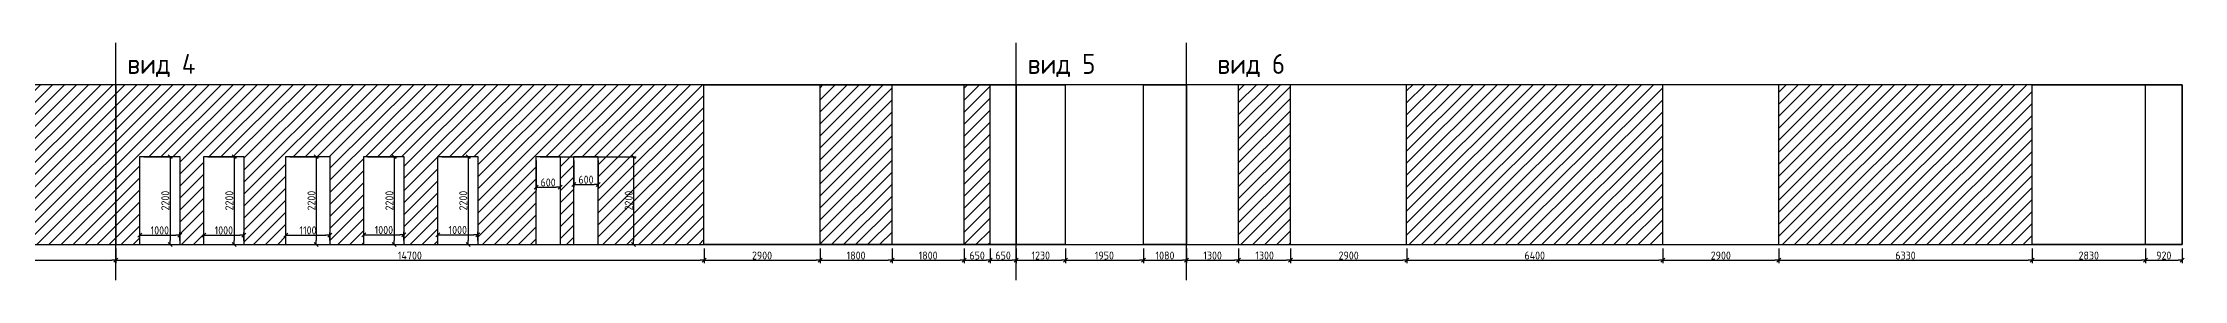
# Model space of a CAD drawing. Header units: millimetres. Extents: x -24360 to 609566, y -391049 to 148426.
# Drawn here: x 274319 to 327832, y -195480 to -189530 of the extents above; entities that cross this region are included whole.
import ezdxf

# ---------------------------------------------------------------- set-up
doc = ezdxf.new("R2010")
doc.units = ezdxf.units.MM
doc.layers.get('Defpoints').update_dxf_attribs({"color": 140})
for name, color, linetype, lineweight in [('осново', 7, 'Continuous', 30), ('Уголки', 1, 'Continuous', 30), ('Штриховка', 7, 'Continuous', 30)]:
    doc.layers.add(name, color=color, linetype=linetype, lineweight=lineweight)
doc.styles.add('СПДС', font='isocpeur.ttf', dxfattribs={"width": 0.9})
doc.dimstyles.new('Размера А3', dxfattribs={"dimtxt": 200, "dimasz": 100, "dimexe": 70, "dimexo": 100, "dimgap": 20, "dimtad": 1, "dimdec": 0, "dimrnd": 10, "dimzin": 0, "dimdsep": 46, "dimtxsty": 'СПДС', "dimblk": 'ARROWHEAD_6', "dimcen": 1, "dimclrd": 256, "dimclre": 256, "dimclrt": 256, "dimazin": 0, "dimtfac": 1, "dimtdec": 0, "dimtmove": 2, "dimatfit": 3, "dimfxl": 1, "dimtolj": 1, "dimtzin": 0, "dimarcsym": 0})

# ---------------------------------------------------------------- blocks, each defined once
blk = doc.blocks.new('ARROWHEAD_6')
at = {"color": 0, "linetype": 'Continuous'}
for p, q in [((0, 0), (-1, 0)), ((-0.5, -0.5), (0.5, 0.5))]:
    blk.add_line(p, q, dxfattribs=at)
blk = doc.blocks.new('*D700')
at = {"lineweight": -2, "transparency": 16777216}
for p, q in [((268342, -194684), (268342, -195050)), ((276142, -194684), (276142, -195050)), ((268442, -194980), (276042, -194980))]:
    blk.add_line(p, q, dxfattribs=at)
at = {"layer": 'Defpoints', "color": 0, "lineweight": 15, "transparency": 16777216}
for p in [(268342, -194584), (276142, -194584), (276142, -194980)]:
    blk.add_point(p, dxfattribs=at)
at = {"lineweight": -2, "transparency": 16777216, "xscale": 100, "yscale": 100, "zscale": 100, "rotation": 180}
blk.add_blockref('ARROWHEAD_6', (268342, -194980), dxfattribs=at)
at = {"lineweight": -2, "transparency": 16777216, "xscale": 100, "yscale": 100, "zscale": 100}
blk.add_blockref('ARROWHEAD_6', (276142, -194980), dxfattribs=at)
at = {"transparency": 16777216, "insert": (272242, -194860), "char_height": 200, "attachment_point": 5, "style": 'СПДС'}
blk.add_mtext('\\A1;7800', dxfattribs=at)
blk = doc.blocks.new('*D701')
at = {"lineweight": -2, "transparency": 16777216}
for p, q in [((276142, -194684), (276142, -195050)), ((290842, -194684), (290842, -195050)), ((276242, -194980), (290742, -194980))]:
    blk.add_line(p, q, dxfattribs=at)
at = {"layer": 'Defpoints', "color": 0, "lineweight": 15, "transparency": 16777216}
for p in [(276142, -194584), (290842, -194584), (290842, -194980)]:
    blk.add_point(p, dxfattribs=at)
at = {"lineweight": -2, "transparency": 16777216, "xscale": 100, "yscale": 100, "zscale": 100, "rotation": 180}
blk.add_blockref('ARROWHEAD_6', (276142, -194980), dxfattribs=at)
at = {"lineweight": -2, "transparency": 16777216, "xscale": 100, "yscale": 100, "zscale": 100}
blk.add_blockref('ARROWHEAD_6', (290842, -194980), dxfattribs=at)
at = {"transparency": 16777216, "insert": (283492, -194860), "char_height": 200, "attachment_point": 5, "style": 'СПДС'}
blk.add_mtext('\\A1;14700', dxfattribs=at)
blk = doc.blocks.new('*D702')
at = {"lineweight": -2, "transparency": 16777216}
for p, q in [((276842, -192384), (277570, -192384)), ((277500, -192484), (277500, -194484)), ((276842, -194584), (277570, -194584))]:
    blk.add_line(p, q, dxfattribs=at)
at = {"layer": 'Defpoints', "color": 0, "lineweight": 15, "transparency": 16777216}
for p in [(276742, -192384), (276742, -194584), (277500, -194584)]:
    blk.add_point(p, dxfattribs=at)
at = {"lineweight": -2, "transparency": 16777216, "xscale": 100, "yscale": 100, "zscale": 100}
for p, rotation in [((277500, -192384), 90), ((277500, -194584), 270)]:
    blk.add_blockref('ARROWHEAD_6', p, dxfattribs=dict(at, rotation=rotation))
at = {"transparency": 16777216, "insert": (277380, -193484), "char_height": 200, "attachment_point": 5, "rotation": 90, "style": 'СПДС'}
blk.add_mtext('\\A1;2200', dxfattribs=at)
blk = doc.blocks.new('*D703')
at = {"lineweight": -2, "transparency": 16777216}
for p, q in [((276742, -194484), (276742, -194280)), ((276842, -194350), (277642, -194350)), ((277742, -194484), (277742, -194280))]:
    blk.add_line(p, q, dxfattribs=at)
at = {"layer": 'Defpoints', "color": 0, "lineweight": 15, "transparency": 16777216}
for p in [(276742, -194584), (277742, -194350), (277742, -194584)]:
    blk.add_point(p, dxfattribs=at)
at = {"lineweight": -2, "transparency": 16777216, "xscale": 100, "yscale": 100, "zscale": 100, "rotation": 180}
blk.add_blockref('ARROWHEAD_6', (276742, -194350), dxfattribs=at)
at = {"lineweight": -2, "transparency": 16777216, "xscale": 100, "yscale": 100, "zscale": 100}
blk.add_blockref('ARROWHEAD_6', (277742, -194350), dxfattribs=at)
at = {"transparency": 16777216, "insert": (277242, -194230), "char_height": 200, "attachment_point": 5, "style": 'СПДС'}
blk.add_mtext('\\A1;1000', dxfattribs=at)
blk = doc.blocks.new('*D704')
at = {"lineweight": -2, "transparency": 16777216}
for p, q in [((278442, -192384), (279170, -192384)), ((279100, -192484), (279100, -194484)), ((278442, -194584), (279170, -194584))]:
    blk.add_line(p, q, dxfattribs=at)
at = {"layer": 'Defpoints', "color": 0, "lineweight": 15, "transparency": 16777216}
for p in [(278342, -192384), (278342, -194584), (279100, -194584)]:
    blk.add_point(p, dxfattribs=at)
at = {"lineweight": -2, "transparency": 16777216, "xscale": 100, "yscale": 100, "zscale": 100}
for p, rotation in [((279100, -192384), 90), ((279100, -194584), 270)]:
    blk.add_blockref('ARROWHEAD_6', p, dxfattribs=dict(at, rotation=rotation))
at = {"transparency": 16777216, "insert": (278980, -193484), "char_height": 200, "attachment_point": 5, "rotation": 90, "style": 'СПДС'}
blk.add_mtext('\\A1;2200', dxfattribs=at)
blk = doc.blocks.new('*D705')
at = {"lineweight": -2, "transparency": 16777216}
for p, q in [((278342, -194484), (278342, -194280)), ((278442, -194350), (279242, -194350)), ((279342, -194484), (279342, -194280))]:
    blk.add_line(p, q, dxfattribs=at)
at = {"layer": 'Defpoints', "color": 0, "lineweight": 15, "transparency": 16777216}
for p in [(278342, -194584), (279342, -194350), (279342, -194584)]:
    blk.add_point(p, dxfattribs=at)
at = {"lineweight": -2, "transparency": 16777216, "xscale": 100, "yscale": 100, "zscale": 100, "rotation": 180}
blk.add_blockref('ARROWHEAD_6', (278342, -194350), dxfattribs=at)
at = {"lineweight": -2, "transparency": 16777216, "xscale": 100, "yscale": 100, "zscale": 100}
blk.add_blockref('ARROWHEAD_6', (279342, -194350), dxfattribs=at)
at = {"transparency": 16777216, "insert": (278842, -194230), "char_height": 200, "attachment_point": 5, "style": 'СПДС'}
blk.add_mtext('\\A1;1000', dxfattribs=at)
blk = doc.blocks.new('*D706')
at = {"lineweight": -2, "transparency": 16777216}
for p, q in [((280395, -194484), (280395, -194280)), ((280495, -194350), (281395, -194350)), ((281495, -194484), (281495, -194280))]:
    blk.add_line(p, q, dxfattribs=at)
at = {"layer": 'Defpoints', "color": 0, "lineweight": 15, "transparency": 16777216}
for p in [(280395, -194584), (281495, -194350), (281495, -194584)]:
    blk.add_point(p, dxfattribs=at)
at = {"lineweight": -2, "transparency": 16777216, "xscale": 100, "yscale": 100, "zscale": 100, "rotation": 180}
blk.add_blockref('ARROWHEAD_6', (280395, -194350), dxfattribs=at)
at = {"lineweight": -2, "transparency": 16777216, "xscale": 100, "yscale": 100, "zscale": 100}
blk.add_blockref('ARROWHEAD_6', (281495, -194350), dxfattribs=at)
at = {"transparency": 16777216, "insert": (280945, -194230), "char_height": 200, "attachment_point": 5, "style": 'СПДС'}
blk.add_mtext('\\A1;1100', dxfattribs=at)
blk = doc.blocks.new('*D707')
at = {"lineweight": -2, "transparency": 16777216}
for p, q in [((280495, -192384), (281223, -192384)), ((281153, -192484), (281153, -194484)), ((280495, -194584), (281223, -194584))]:
    blk.add_line(p, q, dxfattribs=at)
at = {"layer": 'Defpoints', "color": 0, "lineweight": 15, "transparency": 16777216}
for p in [(280395, -192384), (280395, -194584), (281153, -194584)]:
    blk.add_point(p, dxfattribs=at)
at = {"lineweight": -2, "transparency": 16777216, "xscale": 100, "yscale": 100, "zscale": 100}
for p, rotation in [((281153, -192384), 90), ((281153, -194584), 270)]:
    blk.add_blockref('ARROWHEAD_6', p, dxfattribs=dict(at, rotation=rotation))
at = {"transparency": 16777216, "insert": (281033, -193484), "char_height": 200, "attachment_point": 5, "rotation": 90, "style": 'СПДС'}
blk.add_mtext('\\A1;2200', dxfattribs=at)
blk = doc.blocks.new('*D708')
at = {"lineweight": -2, "transparency": 16777216}
for p, q in [((282442, -192384), (283170, -192384)), ((283100, -192484), (283100, -194484)), ((282442, -194584), (283170, -194584))]:
    blk.add_line(p, q, dxfattribs=at)
at = {"layer": 'Defpoints', "color": 0, "lineweight": 15, "transparency": 16777216}
for p in [(282342, -192384), (282342, -194584), (283100, -194584)]:
    blk.add_point(p, dxfattribs=at)
at = {"lineweight": -2, "transparency": 16777216, "xscale": 100, "yscale": 100, "zscale": 100}
for p, rotation in [((283100, -192384), 90), ((283100, -194584), 270)]:
    blk.add_blockref('ARROWHEAD_6', p, dxfattribs=dict(at, rotation=rotation))
at = {"transparency": 16777216, "insert": (282980, -193484), "char_height": 200, "attachment_point": 5, "rotation": 90, "style": 'СПДС'}
blk.add_mtext('\\A1;2200', dxfattribs=at)
blk = doc.blocks.new('*D709')
at = {"lineweight": -2, "transparency": 16777216}
for p, q in [((284288, -192384), (285017, -192384)), ((284947, -192484), (284947, -194484)), ((284288, -194584), (285017, -194584))]:
    blk.add_line(p, q, dxfattribs=at)
at = {"layer": 'Defpoints', "color": 0, "lineweight": 15, "transparency": 16777216}
for p in [(284188, -192384), (284188, -194584), (284947, -194584)]:
    blk.add_point(p, dxfattribs=at)
at = {"lineweight": -2, "transparency": 16777216, "xscale": 100, "yscale": 100, "zscale": 100}
for p, rotation in [((284947, -192384), 90), ((284947, -194584), 270)]:
    blk.add_blockref('ARROWHEAD_6', p, dxfattribs=dict(at, rotation=rotation))
at = {"transparency": 16777216, "insert": (284827, -193484), "char_height": 200, "attachment_point": 5, "rotation": 90, "style": 'СПДС'}
blk.add_mtext('\\A1;2200', dxfattribs=at)
blk = doc.blocks.new('*D710')
at = {"lineweight": -2, "transparency": 16777216}
for p, q in [((286746, -192384), (289150, -192384)), ((289080, -192484), (289080, -194484)), ((286746, -194584), (289150, -194584))]:
    blk.add_line(p, q, dxfattribs=at)
at = {"layer": 'Defpoints', "color": 0, "lineweight": 15, "transparency": 16777216}
for p in [(286646, -192384), (286646, -194584), (289080, -194584)]:
    blk.add_point(p, dxfattribs=at)
at = {"lineweight": -2, "transparency": 16777216, "xscale": 100, "yscale": 100, "zscale": 100}
for p, rotation in [((289080, -192384), 90), ((289080, -194584), 270)]:
    blk.add_blockref('ARROWHEAD_6', p, dxfattribs=dict(at, rotation=rotation))
at = {"transparency": 16777216, "insert": (288960, -193484), "char_height": 200, "attachment_point": 5, "rotation": 90, "style": 'СПДС'}
blk.add_mtext('\\A1;2200', dxfattribs=at)
blk = doc.blocks.new('*D711')
at = {"lineweight": -2, "transparency": 16777216}
for p, q in [((282342, -194484), (282342, -194270)), ((282442, -194340), (283242, -194340)), ((283342, -194484), (283342, -194270))]:
    blk.add_line(p, q, dxfattribs=at)
at = {"layer": 'Defpoints', "color": 0, "lineweight": 15, "transparency": 16777216}
for p in [(282342, -194584), (283342, -194340), (283342, -194584)]:
    blk.add_point(p, dxfattribs=at)
at = {"lineweight": -2, "transparency": 16777216, "xscale": 100, "yscale": 100, "zscale": 100, "rotation": 180}
blk.add_blockref('ARROWHEAD_6', (282342, -194340), dxfattribs=at)
at = {"lineweight": -2, "transparency": 16777216, "xscale": 100, "yscale": 100, "zscale": 100}
blk.add_blockref('ARROWHEAD_6', (283342, -194340), dxfattribs=at)
at = {"transparency": 16777216, "insert": (282842, -194220), "char_height": 200, "attachment_point": 5, "style": 'СПДС'}
blk.add_mtext('\\A1;1000', dxfattribs=at)
blk = doc.blocks.new('*D712')
at = {"lineweight": -2, "transparency": 16777216}
for p, q in [((286646, -192484), (286646, -193220)), ((287246, -192484), (287246, -193220)), ((286746, -193150), (287146, -193150))]:
    blk.add_line(p, q, dxfattribs=at)
at = {"layer": 'Defpoints', "color": 0, "lineweight": 15, "transparency": 16777216}
for p in [(286646, -192384), (287246, -192384), (287246, -193150)]:
    blk.add_point(p, dxfattribs=at)
at = {"lineweight": -2, "transparency": 16777216, "xscale": 100, "yscale": 100, "zscale": 100, "rotation": 180}
blk.add_blockref('ARROWHEAD_6', (286646, -193150), dxfattribs=at)
at = {"lineweight": -2, "transparency": 16777216, "xscale": 100, "yscale": 100, "zscale": 100}
blk.add_blockref('ARROWHEAD_6', (287246, -193150), dxfattribs=at)
at = {"transparency": 16777216, "insert": (286946, -193030), "char_height": 200, "attachment_point": 5, "style": 'СПДС'}
blk.add_mtext('\\A1;600', dxfattribs=at)
blk = doc.blocks.new('*D713')
at = {"lineweight": -2, "transparency": 16777216}
for p, q in [((287593, -192484), (287593, -193150)), ((288193, -192484), (288193, -193150)), ((287693, -193080), (288093, -193080))]:
    blk.add_line(p, q, dxfattribs=at)
at = {"layer": 'Defpoints', "color": 0, "lineweight": 15, "transparency": 16777216}
for p in [(287593, -192384), (288193, -192384), (288193, -193080)]:
    blk.add_point(p, dxfattribs=at)
at = {"lineweight": -2, "transparency": 16777216, "xscale": 100, "yscale": 100, "zscale": 100, "rotation": 180}
blk.add_blockref('ARROWHEAD_6', (287593, -193080), dxfattribs=at)
at = {"lineweight": -2, "transparency": 16777216, "xscale": 100, "yscale": 100, "zscale": 100}
blk.add_blockref('ARROWHEAD_6', (288193, -193080), dxfattribs=at)
at = {"transparency": 16777216, "insert": (287893, -192960), "char_height": 200, "attachment_point": 5, "style": 'СПДС'}
blk.add_mtext('\\A1;600', dxfattribs=at)
blk = doc.blocks.new('*D714')
at = {"lineweight": -2, "transparency": 16777216}
for p, q in [((284188, -194484), (284188, -194270)), ((284288, -194340), (285088, -194340)), ((285188, -194484), (285188, -194270))]:
    blk.add_line(p, q, dxfattribs=at)
at = {"layer": 'Defpoints', "color": 0, "lineweight": 15, "transparency": 16777216}
for p in [(284188, -194584), (285188, -194340), (285188, -194584)]:
    blk.add_point(p, dxfattribs=at)
at = {"lineweight": -2, "transparency": 16777216, "xscale": 100, "yscale": 100, "zscale": 100, "rotation": 180}
blk.add_blockref('ARROWHEAD_6', (284188, -194340), dxfattribs=at)
at = {"lineweight": -2, "transparency": 16777216, "xscale": 100, "yscale": 100, "zscale": 100}
blk.add_blockref('ARROWHEAD_6', (285188, -194340), dxfattribs=at)
at = {"transparency": 16777216, "insert": (284688, -194220), "char_height": 200, "attachment_point": 5, "style": 'СПДС'}
blk.add_mtext('\\A1;1000', dxfattribs=at)
blk = doc.blocks.new('*D715')
at = {"lineweight": -2, "transparency": 16777216}
for p, q in [((290842, -194684), (290842, -195050)), ((293742, -194684), (293742, -195050)), ((290942, -194980), (293642, -194980))]:
    blk.add_line(p, q, dxfattribs=at)
at = {"layer": 'Defpoints', "color": 0, "lineweight": 15, "transparency": 16777216}
for p in [(290842, -194584), (293742, -194584), (293742, -194980)]:
    blk.add_point(p, dxfattribs=at)
at = {"lineweight": -2, "transparency": 16777216, "xscale": 100, "yscale": 100, "zscale": 100, "rotation": 180}
blk.add_blockref('ARROWHEAD_6', (290842, -194980), dxfattribs=at)
at = {"lineweight": -2, "transparency": 16777216, "xscale": 100, "yscale": 100, "zscale": 100}
blk.add_blockref('ARROWHEAD_6', (293742, -194980), dxfattribs=at)
at = {"transparency": 16777216, "insert": (292292, -194860), "char_height": 200, "attachment_point": 5, "style": 'СПДС'}
blk.add_mtext('\\A1;2900', dxfattribs=at)
blk = doc.blocks.new('*D716')
at = {"lineweight": -2, "transparency": 16777216}
for p, q in [((293742, -194684), (293742, -195050)), ((295542, -194684), (295542, -195050)), ((293842, -194980), (295442, -194980))]:
    blk.add_line(p, q, dxfattribs=at)
at = {"layer": 'Defpoints', "color": 0, "lineweight": 15, "transparency": 16777216}
for p in [(293742, -194584), (295542, -194584), (295542, -194980)]:
    blk.add_point(p, dxfattribs=at)
at = {"lineweight": -2, "transparency": 16777216, "xscale": 100, "yscale": 100, "zscale": 100, "rotation": 180}
blk.add_blockref('ARROWHEAD_6', (293742, -194980), dxfattribs=at)
at = {"lineweight": -2, "transparency": 16777216, "xscale": 100, "yscale": 100, "zscale": 100}
blk.add_blockref('ARROWHEAD_6', (295542, -194980), dxfattribs=at)
at = {"transparency": 16777216, "insert": (294642, -194860), "char_height": 200, "attachment_point": 5, "style": 'СПДС'}
blk.add_mtext('\\A1;1800', dxfattribs=at)
blk = doc.blocks.new('*D717')
at = {"lineweight": -2, "transparency": 16777216}
for p, q in [((295542, -194684), (295542, -195050)), ((297342, -194684), (297342, -195050)), ((295642, -194980), (297242, -194980))]:
    blk.add_line(p, q, dxfattribs=at)
at = {"layer": 'Defpoints', "color": 0, "lineweight": 15, "transparency": 16777216}
for p in [(295542, -194584), (297342, -194584), (297342, -194980)]:
    blk.add_point(p, dxfattribs=at)
at = {"lineweight": -2, "transparency": 16777216, "xscale": 100, "yscale": 100, "zscale": 100, "rotation": 180}
blk.add_blockref('ARROWHEAD_6', (295542, -194980), dxfattribs=at)
at = {"lineweight": -2, "transparency": 16777216, "xscale": 100, "yscale": 100, "zscale": 100}
blk.add_blockref('ARROWHEAD_6', (297342, -194980), dxfattribs=at)
at = {"transparency": 16777216, "insert": (296442, -194860), "char_height": 200, "attachment_point": 5, "style": 'СПДС'}
blk.add_mtext('\\A1;1800', dxfattribs=at)
blk = doc.blocks.new('*D718')
at = {"lineweight": -2, "transparency": 16777216}
for p, q in [((297342, -194684), (297342, -195050)), ((297992, -194684), (297992, -195050)), ((297442, -194980), (297892, -194980))]:
    blk.add_line(p, q, dxfattribs=at)
at = {"layer": 'Defpoints', "color": 0, "lineweight": 15, "transparency": 16777216}
for p in [(297342, -194584), (297992, -194584), (297992, -194980)]:
    blk.add_point(p, dxfattribs=at)
at = {"lineweight": -2, "transparency": 16777216, "xscale": 100, "yscale": 100, "zscale": 100, "rotation": 180}
blk.add_blockref('ARROWHEAD_6', (297342, -194980), dxfattribs=at)
at = {"lineweight": -2, "transparency": 16777216, "xscale": 100, "yscale": 100, "zscale": 100}
blk.add_blockref('ARROWHEAD_6', (297992, -194980), dxfattribs=at)
at = {"transparency": 16777216, "insert": (297667, -194860), "char_height": 200, "attachment_point": 5, "style": 'СПДС'}
blk.add_mtext('\\A1;650', dxfattribs=at)
blk = doc.blocks.new('*D719')
at = {"lineweight": -2, "transparency": 16777216}
for p, q in [((297992, -194684), (297992, -195050)), ((298642, -194684), (298642, -195050)), ((298092, -194980), (298542, -194980))]:
    blk.add_line(p, q, dxfattribs=at)
at = {"layer": 'Defpoints', "color": 0, "lineweight": 15, "transparency": 16777216}
for p in [(297992, -194584), (298642, -194584), (298642, -194980)]:
    blk.add_point(p, dxfattribs=at)
at = {"lineweight": -2, "transparency": 16777216, "xscale": 100, "yscale": 100, "zscale": 100, "rotation": 180}
blk.add_blockref('ARROWHEAD_6', (297992, -194980), dxfattribs=at)
at = {"lineweight": -2, "transparency": 16777216, "xscale": 100, "yscale": 100, "zscale": 100}
blk.add_blockref('ARROWHEAD_6', (298642, -194980), dxfattribs=at)
at = {"transparency": 16777216, "insert": (298317, -194860), "char_height": 200, "attachment_point": 5, "style": 'СПДС'}
blk.add_mtext('\\A1;650', dxfattribs=at)
blk = doc.blocks.new('*D720')
at = {"lineweight": -2, "transparency": 16777216}
for p, q in [((298642, -194684), (298642, -195050)), ((299872, -194684), (299872, -195050)), ((298742, -194980), (299772, -194980))]:
    blk.add_line(p, q, dxfattribs=at)
at = {"layer": 'Defpoints', "color": 0, "lineweight": 15, "transparency": 16777216}
for p in [(298642, -194584), (299872, -194584), (299872, -194980)]:
    blk.add_point(p, dxfattribs=at)
at = {"lineweight": -2, "transparency": 16777216, "xscale": 100, "yscale": 100, "zscale": 100, "rotation": 180}
blk.add_blockref('ARROWHEAD_6', (298642, -194980), dxfattribs=at)
at = {"lineweight": -2, "transparency": 16777216, "xscale": 100, "yscale": 100, "zscale": 100}
blk.add_blockref('ARROWHEAD_6', (299872, -194980), dxfattribs=at)
at = {"transparency": 16777216, "insert": (299257, -194860), "char_height": 200, "attachment_point": 5, "style": 'СПДС'}
blk.add_mtext('\\A1;1230', dxfattribs=at)
blk = doc.blocks.new('*D721')
at = {"lineweight": -2, "transparency": 16777216}
for p, q in [((299872, -194684), (299872, -195050)), ((301822, -194684), (301822, -195050)), ((299972, -194980), (301722, -194980))]:
    blk.add_line(p, q, dxfattribs=at)
at = {"layer": 'Defpoints', "color": 0, "lineweight": 15, "transparency": 16777216}
for p in [(299872, -194584), (301822, -194584), (301822, -194980)]:
    blk.add_point(p, dxfattribs=at)
at = {"lineweight": -2, "transparency": 16777216, "xscale": 100, "yscale": 100, "zscale": 100, "rotation": 180}
blk.add_blockref('ARROWHEAD_6', (299872, -194980), dxfattribs=at)
at = {"lineweight": -2, "transparency": 16777216, "xscale": 100, "yscale": 100, "zscale": 100}
blk.add_blockref('ARROWHEAD_6', (301822, -194980), dxfattribs=at)
at = {"transparency": 16777216, "insert": (300847, -194860), "char_height": 200, "attachment_point": 5, "style": 'СПДС'}
blk.add_mtext('\\A1;1950', dxfattribs=at)
blk = doc.blocks.new('*D722')
at = {"lineweight": -2, "transparency": 16777216}
for p, q in [((301822, -194684), (301822, -195050)), ((302902, -194684), (302902, -195050)), ((301922, -194980), (302802, -194980))]:
    blk.add_line(p, q, dxfattribs=at)
at = {"layer": 'Defpoints', "color": 0, "lineweight": 15, "transparency": 16777216}
for p in [(301822, -194584), (302902, -194584), (302902, -194980)]:
    blk.add_point(p, dxfattribs=at)
at = {"lineweight": -2, "transparency": 16777216, "xscale": 100, "yscale": 100, "zscale": 100, "rotation": 180}
blk.add_blockref('ARROWHEAD_6', (301822, -194980), dxfattribs=at)
at = {"lineweight": -2, "transparency": 16777216, "xscale": 100, "yscale": 100, "zscale": 100}
blk.add_blockref('ARROWHEAD_6', (302902, -194980), dxfattribs=at)
at = {"transparency": 16777216, "insert": (302362, -194860), "char_height": 200, "attachment_point": 5, "style": 'СПДС'}
blk.add_mtext('\\A1;1080', dxfattribs=at)
blk = doc.blocks.new('*D723')
at = {"lineweight": -2, "transparency": 16777216}
for p, q in [((302902, -194684), (302902, -195050)), ((304202, -194684), (304202, -195050)), ((303002, -194980), (304102, -194980))]:
    blk.add_line(p, q, dxfattribs=at)
at = {"layer": 'Defpoints', "color": 0, "lineweight": 15, "transparency": 16777216}
for p in [(302902, -194584), (304202, -194584), (304202, -194980)]:
    blk.add_point(p, dxfattribs=at)
at = {"lineweight": -2, "transparency": 16777216, "xscale": 100, "yscale": 100, "zscale": 100, "rotation": 180}
blk.add_blockref('ARROWHEAD_6', (302902, -194980), dxfattribs=at)
at = {"lineweight": -2, "transparency": 16777216, "xscale": 100, "yscale": 100, "zscale": 100}
blk.add_blockref('ARROWHEAD_6', (304202, -194980), dxfattribs=at)
at = {"transparency": 16777216, "insert": (303552, -194860), "char_height": 200, "attachment_point": 5, "style": 'СПДС'}
blk.add_mtext('\\A1;1300', dxfattribs=at)
blk = doc.blocks.new('*D724')
at = {"lineweight": -2, "transparency": 16777216}
for p, q in [((304202, -194684), (304202, -195050)), ((305502, -194684), (305502, -195050)), ((304302, -194980), (305402, -194980))]:
    blk.add_line(p, q, dxfattribs=at)
at = {"layer": 'Defpoints', "color": 0, "lineweight": 15, "transparency": 16777216}
for p in [(304202, -194584), (305502, -194584), (305502, -194980)]:
    blk.add_point(p, dxfattribs=at)
at = {"lineweight": -2, "transparency": 16777216, "xscale": 100, "yscale": 100, "zscale": 100, "rotation": 180}
blk.add_blockref('ARROWHEAD_6', (304202, -194980), dxfattribs=at)
at = {"lineweight": -2, "transparency": 16777216, "xscale": 100, "yscale": 100, "zscale": 100}
blk.add_blockref('ARROWHEAD_6', (305502, -194980), dxfattribs=at)
at = {"transparency": 16777216, "insert": (304852, -194860), "char_height": 200, "attachment_point": 5, "style": 'СПДС'}
blk.add_mtext('\\A1;1300', dxfattribs=at)
blk = doc.blocks.new('*D725')
at = {"lineweight": -2, "transparency": 16777216}
for p, q in [((305502, -194684), (305502, -195050)), ((308402, -194684), (308402, -195050)), ((305602, -194980), (308302, -194980))]:
    blk.add_line(p, q, dxfattribs=at)
at = {"layer": 'Defpoints', "color": 0, "lineweight": 15, "transparency": 16777216}
for p in [(305502, -194584), (308402, -194584), (308402, -194980)]:
    blk.add_point(p, dxfattribs=at)
at = {"lineweight": -2, "transparency": 16777216, "xscale": 100, "yscale": 100, "zscale": 100, "rotation": 180}
blk.add_blockref('ARROWHEAD_6', (305502, -194980), dxfattribs=at)
at = {"lineweight": -2, "transparency": 16777216, "xscale": 100, "yscale": 100, "zscale": 100}
blk.add_blockref('ARROWHEAD_6', (308402, -194980), dxfattribs=at)
at = {"transparency": 16777216, "insert": (306952, -194860), "char_height": 200, "attachment_point": 5, "style": 'СПДС'}
blk.add_mtext('\\A1;2900', dxfattribs=at)
blk = doc.blocks.new('*D726')
at = {"lineweight": -2, "transparency": 16777216}
for p, q in [((308402, -194684), (308402, -195050)), ((314802, -194684), (314802, -195050)), ((308502, -194980), (314702, -194980))]:
    blk.add_line(p, q, dxfattribs=at)
at = {"layer": 'Defpoints', "color": 0, "lineweight": 15, "transparency": 16777216}
for p in [(308402, -194584), (314802, -194584), (314802, -194980)]:
    blk.add_point(p, dxfattribs=at)
at = {"lineweight": -2, "transparency": 16777216, "xscale": 100, "yscale": 100, "zscale": 100, "rotation": 180}
blk.add_blockref('ARROWHEAD_6', (308402, -194980), dxfattribs=at)
at = {"lineweight": -2, "transparency": 16777216, "xscale": 100, "yscale": 100, "zscale": 100}
blk.add_blockref('ARROWHEAD_6', (314802, -194980), dxfattribs=at)
at = {"transparency": 16777216, "insert": (311602, -194860), "char_height": 200, "attachment_point": 5, "style": 'СПДС'}
blk.add_mtext('\\A1;6400', dxfattribs=at)
blk = doc.blocks.new('*D727')
at = {"lineweight": -2, "transparency": 16777216}
for p, q in [((314802, -194684), (314802, -195050)), ((317702, -194684), (317702, -195050)), ((314902, -194980), (317602, -194980))]:
    blk.add_line(p, q, dxfattribs=at)
at = {"layer": 'Defpoints', "color": 0, "lineweight": 15, "transparency": 16777216}
for p in [(314802, -194584), (317702, -194584), (317702, -194980)]:
    blk.add_point(p, dxfattribs=at)
at = {"lineweight": -2, "transparency": 16777216, "xscale": 100, "yscale": 100, "zscale": 100, "rotation": 180}
blk.add_blockref('ARROWHEAD_6', (314802, -194980), dxfattribs=at)
at = {"lineweight": -2, "transparency": 16777216, "xscale": 100, "yscale": 100, "zscale": 100}
blk.add_blockref('ARROWHEAD_6', (317702, -194980), dxfattribs=at)
at = {"transparency": 16777216, "insert": (316252, -194860), "char_height": 200, "attachment_point": 5, "style": 'СПДС'}
blk.add_mtext('\\A1;2900', dxfattribs=at)
blk = doc.blocks.new('*D728')
at = {"lineweight": -2, "transparency": 16777216}
for p, q in [((317702, -194684), (317702, -195050)), ((324032, -194684), (324032, -195050)), ((317802, -194980), (323932, -194980))]:
    blk.add_line(p, q, dxfattribs=at)
at = {"layer": 'Defpoints', "color": 0, "lineweight": 15, "transparency": 16777216}
for p in [(317702, -194584), (324032, -194584), (324032, -194980)]:
    blk.add_point(p, dxfattribs=at)
at = {"lineweight": -2, "transparency": 16777216, "xscale": 100, "yscale": 100, "zscale": 100, "rotation": 180}
blk.add_blockref('ARROWHEAD_6', (317702, -194980), dxfattribs=at)
at = {"lineweight": -2, "transparency": 16777216, "xscale": 100, "yscale": 100, "zscale": 100}
blk.add_blockref('ARROWHEAD_6', (324032, -194980), dxfattribs=at)
at = {"transparency": 16777216, "insert": (320867, -194860), "char_height": 200, "attachment_point": 5, "style": 'СПДС'}
blk.add_mtext('\\A1;6330', dxfattribs=at)
blk = doc.blocks.new('*D729')
at = {"lineweight": -2, "transparency": 16777216}
for p, q in [((324032, -194684), (324032, -195050)), ((326862, -194684), (326862, -195050)), ((324132, -194980), (326762, -194980))]:
    blk.add_line(p, q, dxfattribs=at)
at = {"layer": 'Defpoints', "color": 0, "lineweight": 15, "transparency": 16777216}
for p in [(324032, -194584), (326862, -194584), (326862, -194980)]:
    blk.add_point(p, dxfattribs=at)
at = {"lineweight": -2, "transparency": 16777216, "xscale": 100, "yscale": 100, "zscale": 100, "rotation": 180}
blk.add_blockref('ARROWHEAD_6', (324032, -194980), dxfattribs=at)
at = {"lineweight": -2, "transparency": 16777216, "xscale": 100, "yscale": 100, "zscale": 100}
blk.add_blockref('ARROWHEAD_6', (326862, -194980), dxfattribs=at)
at = {"transparency": 16777216, "insert": (325447, -194860), "char_height": 200, "attachment_point": 5, "style": 'СПДС'}
blk.add_mtext('\\A1;2830', dxfattribs=at)
blk = doc.blocks.new('*D730')
at = {"lineweight": -2, "transparency": 16777216}
for p, q in [((326862, -194684), (326862, -195050)), ((327782, -194684), (327782, -195050)), ((326962, -194980), (327682, -194980))]:
    blk.add_line(p, q, dxfattribs=at)
at = {"layer": 'Defpoints', "color": 0, "lineweight": 15, "transparency": 16777216}
for p in [(326862, -194584), (327782, -194584), (327782, -194980)]:
    blk.add_point(p, dxfattribs=at)
at = {"lineweight": -2, "transparency": 16777216, "xscale": 100, "yscale": 100, "zscale": 100, "rotation": 180}
blk.add_blockref('ARROWHEAD_6', (326862, -194980), dxfattribs=at)
at = {"lineweight": -2, "transparency": 16777216, "xscale": 100, "yscale": 100, "zscale": 100}
blk.add_blockref('ARROWHEAD_6', (327782, -194980), dxfattribs=at)
at = {"transparency": 16777216, "insert": (327322, -194860), "char_height": 200, "attachment_point": 5, "style": 'СПДС'}
blk.add_mtext('\\A1;920', dxfattribs=at)

msp = doc.modelspace()

# ---------------------------------------------------------------- hatches: boundary and pattern name
at = {"layer": 'Штриховка'}
h = msp.add_hatch(dxfattribs=at)
h.set_pattern_fill('ANSI31', color=3, scale=67)
h.set_pattern_definition([(45, (-1152.5, 41818.62), (-150.41929, 150.41929), [])])
h.paths.add_polyline_path([(249841.502, -190583.659), (246259.418, -190583.659), (246259.418, -194583.659), (246559.414, -194583.659), (246559.414, -192383.659), (247659.414, -192383.659), (247659.414, -194583.659), (249841.502, -194583.659)])
h.paths.add_polyline_path([(268341.502, -190583.659), (262272.852, -190583.659), (262272.852, -194583.659), (268341.502, -194583.659)])
h.paths.add_polyline_path([(262541.502, -193583.659), (262541.502, -190883.659), (263741.502, -190883.659), (263741.502, -193583.659)], flags=16)
h.paths.add_polyline_path([(264681.502, -193583.659), (264681.502, -190883.659), (267941.502, -190883.659), (267941.502, -193583.659)], flags=16)
h.paths.add_polyline_path([(276141.502, -190583.659), (268341.502, -190583.659), (268341.502, -194583.659), (276141.502, -194583.659)])
h.paths.add_polyline_path([(290841.502, -190583.659), (276141.502, -190583.659), (276141.502, -194583.659), (276741.502, -194583.659), (276741.502, -192383.659), (277741.502, -192383.659), (277741.502, -194583.659), (278341.502, -194583.659), (278341.502, -192383.659), (279341.502, -192383.659), (279341.502, -194583.659), (280394.55, -194583.659), (280394.55, -192383.659), (281494.55, -192383.659), (281494.55, -194583.659), (282341.502, -194583.659), (282341.502, -192383.659), (283341.502, -192383.659), (283341.502, -194583.659), (284188.455, -194583.659), (284188.455, -192383.659), (285188.455, -192383.659), (285188.455, -194583.659), (286646.015, -194583.659), (286646.015, -192383.659), (287246.015, -192383.659), (287246.015, -194583.659), (287592.525, -194583.659), (287592.525, -192383.659), (288192.525, -192383.659), (288192.525, -194583.659), (290841.502, -194583.659)])
h.paths.add_polyline_path([(295541.502, -190583.659), (293741.502, -190583.659), (293741.502, -194583.659), (295541.502, -194583.659)])
h.paths.add_polyline_path([(297991.502, -190583.659), (297341.502, -190583.659), (297341.502, -194583.659), (297991.502, -194583.659)])
h.paths.add_polyline_path([(305501.502, -190583.659), (304201.502, -190583.659), (304201.502, -194583.659), (305501.502, -194583.659)])
h.paths.add_polyline_path([(314801.502, -190583.659), (308401.502, -190583.659), (308401.502, -194583.659), (314801.502, -194583.659)])
h.paths.add_polyline_path([(324031.502, -190583.659), (317701.502, -190583.659), (317701.502, -194583.659), (324031.502, -194583.659)])

# ---------------------------------------------------------------- linework, layer by layer
at = {"layer": 'осново'}
for points in [[(276141.502, -195480), (276141.502, -189530)], [(298641.502, -195480), (298641.502, -189530)], [(302901.502, -195480), (302901.502, -189530)], [(276741.502, -194583.659), (276741.502, -192383.659), (277741.502, -192383.659), (277741.502, -194583.659)], [(278341.502, -194583.659), (278341.502, -192383.659), (279341.502, -192383.659), (279341.502, -194583.659)], [(280394.55, -194583.659), (280394.55, -192383.659), (281494.55, -192383.659), (281494.55, -194583.659)], [(282341.502, -194583.659), (282341.502, -192383.659), (283341.502, -192383.659), (283341.502, -194583.659)], [(284188.455, -194583.659), (284188.455, -192383.659), (285188.455, -192383.659), (285188.455, -194583.659)], [(286646.015, -194583.659), (286646.015, -192383.659), (287246.015, -192383.659), (287246.015, -194583.659)], [(287592.525, -194583.659), (287592.525, -192383.659), (288192.525, -192383.659), (288192.525, -194583.659)]]:
    msp.add_lwpolyline(points, dxfattribs=at)
for points in [[(268341.502, -194583.659), (276141.502, -194583.659), (276141.502, -190583.659), (268341.502, -190583.659)], [(276141.502, -194583.659), (298641.502, -194583.659), (298641.502, -190583.659), (276141.502, -190583.659)], [(298641.502, -194583.659), (290841.502, -194583.659), (290841.502, -190583.659), (298641.502, -190583.659)], [(298641.502, -194583.659), (293741.502, -194583.659), (293741.502, -190583.659), (298641.502, -190583.659)], [(298641.502, -194583.659), (295541.502, -194583.659), (295541.502, -190583.659), (298641.502, -190583.659)], [(298641.502, -194583.659), (297341.502, -194583.659), (297341.502, -190583.659), (298641.502, -190583.659)], [(298641.502, -194583.659), (297991.502, -194583.659), (297991.502, -190583.659), (298641.502, -190583.659)], [(298641.502, -194583.659), (302901.502, -194583.659), (302901.502, -190583.659), (298641.502, -190583.659)], [(298641.502, -190583.659), (299871.502, -190583.659), (299871.502, -194583.659), (298641.502, -194583.659)], [(302901.502, -194583.659), (301821.502, -194583.659), (301821.502, -190583.659), (302901.502, -190583.659)], [(302901.502, -194583.659), (305501.502, -194583.659), (305501.502, -190583.659), (302901.502, -190583.659)], [(302901.502, -194583.659), (308401.502, -194583.659), (308401.502, -190583.659), (302901.502, -190583.659)], [(302901.502, -194583.659), (314801.502, -194583.659), (314801.502, -190583.659), (302901.502, -190583.659)], [(302901.502, -194583.659), (317701.502, -194583.659), (317701.502, -190583.659), (302901.502, -190583.659)], [(302901.502, -194583.659), (327781.502, -194583.659), (327781.502, -190583.659), (302901.502, -190583.659)], [(302901.502, -194583.659), (304201.502, -194583.659), (304201.502, -190583.659), (302901.502, -190583.659)], [(327781.502, -194583.659), (324031.502, -194583.659), (324031.502, -190583.659), (327781.502, -190583.659)], [(327781.502, -194583.659), (326861.502, -194583.659), (326861.502, -190583.659), (327781.502, -190583.659)]]:
    msp.add_lwpolyline(points, close=True, dxfattribs=at)
at = {"layer": 'Уголки'}
msp.add_lwpolyline([(276141.502, -194583.659), (276141.502, -190583.659)], dxfattribs=at)

# ---------------------------------------------------------------- texts
at = {"layer": 'осново', "char_height": 500, "attachment_point": 1, "style": 'СПДС'}
for s, insert in [('вид 4', (276430, -189810)), ('вид 5', (298930, -189810)), ('вид 6', (303671.502, -189810))]:
    msp.add_mtext_dynamic_manual_height_columns(s, width=3371.81454, gutter_width=1678.372, heights=[0], dxfattribs=dict(at, insert=insert))

# ---------------------------------------------------------------- dimensions: what is measured, and where the dimension line sits
for base, p1, p2, picture, middle in [((277500, -194583.659), (276741.502, -192383.659), (276741.502, -194583.659), '*D702', (277380, -193483.659)), ((279100, -194583.659), (278341.502, -192383.659), (278341.502, -194583.659), '*D704', (278980, -193483.659)), ((281153.047, -194583.659), (280394.55, -192383.659), (280394.55, -194583.659), '*D707', (281033.047, -193483.659)), ((283100, -194583.659), (282341.502, -192383.659), (282341.502, -194583.659), '*D708', (282980, -193483.659)), ((284946.953, -194583.659), (284188.455, -192383.659), (284188.455, -194583.659), '*D709', (284826.953, -193483.659)), ((289080, -194583.659), (286646.015, -192383.659), (286646.015, -194583.659), '*D710', (288960, -193483.659))]:
    dim = msp.add_linear_dim(base=base, p1=p1, p2=p2, angle=90, dimstyle='Размера А3')
    dim.commit()
    dim.dimension.update_dxf_attribs({"geometry": picture, "text_midpoint": middle})
for base, p1, p2, picture, middle in [((287246.015, -193150), (286646.015, -192383.659), (287246.015, -192383.659), '*D712', (286946.015, -193030)), ((288192.525, -193080), (287592.525, -192383.659), (288192.525, -192383.659), '*D713', (287892.525, -192960)), ((277741.502, -194350), (276741.502, -194583.659), (277741.502, -194583.659), '*D703', (277241.502, -194230)), ((279341.502, -194350), (278341.502, -194583.659), (279341.502, -194583.659), '*D705', (278841.502, -194230)), ((281494.55, -194350.38), (280394.55, -194583.659), (281494.55, -194583.659), '*D706', (280944.55, -194230.38)), ((283341.502, -194340), (282341.502, -194583.659), (283341.502, -194583.659), '*D711', (282841.502, -194220)), ((285188.455, -194340.38), (284188.455, -194583.659), (285188.455, -194583.659), '*D714', (284688.455, -194220.38)), ((276141.502, -194980), (268341.502, -194583.659), (276141.502, -194583.659), '*D700', (272241.502, -194860)), ((290841.502, -194980), (276141.502, -194583.659), (290841.502, -194583.659), '*D701', (283491.502, -194860)), ((293741.502, -194980), (290841.502, -194583.659), (293741.502, -194583.659), '*D715', (292291.502, -194860)), ((295541.502, -194980), (293741.502, -194583.659), (295541.502, -194583.659), '*D716', (294641.502, -194860)), ((297341.502, -194980), (295541.502, -194583.659), (297341.502, -194583.659), '*D717', (296441.502, -194860)), ((297991.502, -194980), (297341.502, -194583.659), (297991.502, -194583.659), '*D718', (297666.502, -194860)), ((298641.502, -194980), (297991.502, -194583.659), (298641.502, -194583.659), '*D719', (298316.502, -194860)), ((299871.502, -194980.38), (298641.502, -194583.659), (299871.502, -194583.659), '*D720', (299256.502, -194860.38)), ((301821.502, -194980.38), (299871.502, -194583.659), (301821.502, -194583.659), '*D721', (300846.502, -194860.38)), ((302901.502, -194980.38), (301821.502, -194583.659), (302901.502, -194583.659), '*D722', (302361.502, -194860.38)), ((304201.502, -194980.38), (302901.502, -194583.659), (304201.502, -194583.659), '*D723', (303551.502, -194860.38)), ((305501.502, -194980.38), (304201.502, -194583.659), (305501.502, -194583.659), '*D724', (304851.502, -194860.38)), ((308401.502, -194980.38), (305501.502, -194583.659), (308401.502, -194583.659), '*D725', (306951.502, -194860.38)), ((314801.502, -194980.38), (308401.502, -194583.659), (314801.502, -194583.659), '*D726', (311601.502, -194860.38)), ((317701.502, -194980.38), (314801.502, -194583.659), (317701.502, -194583.659), '*D727', (316251.502, -194860.38)), ((324031.502, -194980.38), (317701.502, -194583.659), (324031.502, -194583.659), '*D728', (320866.502, -194860.38)), ((326861.502, -194980.38), (324031.502, -194583.659), (326861.502, -194583.659), '*D729', (325446.502, -194860.38)), ((327781.502, -194980.38), (326861.502, -194583.659), (327781.502, -194583.659), '*D730', (327321.502, -194860.38))]:
    dim = msp.add_linear_dim(base=base, p1=p1, p2=p2, dimstyle='Размера А3')
    dim.commit()
    dim.dimension.update_dxf_attribs({"geometry": picture, "text_midpoint": middle})

doc.saveas('drawing.dxf')
